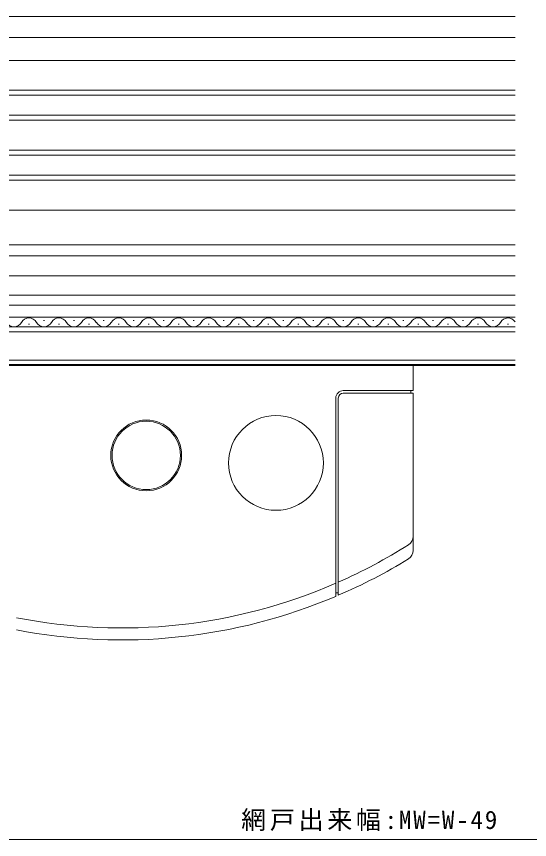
# Model space of a CAD drawing. Units: millimetres on the paper. Extents: x -420 to 373, y -297 to 267.
# Drawn here: x 35 to 137.8, y -190.8 to -25.9 of the extents above; entities that cross this region are included whole.
import ezdxf

# ---------------------------------------------------------------- set-up
doc = ezdxf.new("R2010")
doc.units = ezdxf.units.MM
for name, color, linetype, lineweight in [('0-4_YKK_12', 2, 'Continuous', 9), ('0-6_YKK_13', 4, 'Continuous', 9), ('0-7_YKK_D', 6, 'Continuous', 9)]:
    doc.layers.add(name, color=color, linetype=linetype, lineweight=lineweight)
doc.styles.add('ＭＳ ゴシック', font='')
doc.styles.get('ＭＳ ゴシック').set_extended_font_data('MS Gothic')

msp = doc.modelspace()

# ---------------------------------------------------------------- linework, layer by layer
at = {"layer": '0-4_YKK_12'}
for p, q in [((-43, -25.852), (134.877, -25.852)), ((16.3, -30.052), (134.877, -30.052)), ((15.8, -34.652), (134.877, -34.652)), ((1.3, -40.651), (134.877, -40.651)), ((1.3, -41.651), (134.877, -41.652)), ((1.3, -45.651), (134.877, -45.651)), ((1.3, -46.651), (134.877, -46.652)), ((1.3, -52.651), (134.877, -52.651)), ((1.3, -53.651), (134.877, -53.652)), ((1.3, -57.651), (134.877, -57.651)), ((1.3, -58.651), (134.877, -58.652)), ((16.3, -64.652), (134.877, -64.652)), ((16.3, -71.652), (134.877, -71.652)), ((-2, -73.852), (134.877, -73.852)), ((0.224, -77.852), (134.877, -77.852)), ((14.8, -81.752), (134.877, -81.752)), ((14.8, -83.752), (134.877, -83.752)), ((14.8, -86.152), (134.877, -86.152)), ((40.36, -86.792), (40.56, -86.792)), ((46.36, -86.792), (46.56, -86.792)), ((52.36, -86.792), (52.56, -86.792)), ((58.36, -86.792), (58.56, -86.792)), ((64.36, -86.792), (64.56, -86.792)), ((70.36, -86.792), (70.56, -86.792)), ((76.36, -86.792), (76.56, -86.792)), ((82.36, -86.792), (82.56, -86.792)), ((88.36, -86.792), (88.56, -86.792)), ((94.36, -86.792), (94.56, -86.792)), ((100.36, -86.792), (100.56, -86.792)), ((106.36, -86.792), (106.56, -86.792)), ((112.36, -86.792), (112.56, -86.792)), ((118.36, -86.792), (118.56, -86.792)), ((124.36, -86.792), (124.56, -86.792)), ((130.36, -86.792), (130.56, -86.792)), ((14.8, -88.052), (134.877, -88.052)), ((14.8, -89.052), (134.877, -89.052)), ((37.36, -87.552), (37.56, -87.552)), ((43.36, -87.552), (43.56, -87.552)), ((49.36, -87.552), (49.56, -87.552)), ((55.36, -87.552), (55.56, -87.552)), ((61.36, -87.552), (61.56, -87.552)), ((67.36, -87.552), (67.56, -87.552)), ((73.36, -87.552), (73.56, -87.552)), ((79.36, -87.552), (79.56, -87.552)), ((85.36, -87.552), (85.56, -87.552)), ((91.36, -87.552), (91.56, -87.552)), ((97.36, -87.552), (97.56, -87.552)), ((103.36, -87.552), (103.56, -87.552)), ((109.36, -87.552), (109.56, -87.552)), ((115.36, -87.552), (115.56, -87.552)), ((121.36, -87.552), (121.56, -87.552)), ((127.36, -87.552), (127.56, -87.552)), ((133.36, -87.552), (133.56, -87.552)), ((14.8, -94.752), (134.877, -94.752)), ((14.8, -95.652), (134.877, -95.652)), ((-43, -95.852), (134.877, -95.852))]:
    msp.add_line(p, q, dxfattribs=at)
for centre, start, end in [((34.46, -86.333), 209.20253, 330.79745), ((37.46, -88.01), 29.20253, 150.79745), ((40.46, -86.333), 209.20253, 330.79745), ((43.46, -88.01), 29.20253, 150.79745), ((46.46, -86.333), 209.20253, 330.79745), ((49.46, -88.01), 29.20253, 150.79745), ((52.46, -86.333), 209.20253, 330.79745), ((55.46, -88.01), 29.20253, 150.79745), ((58.46, -86.333), 209.20253, 330.79745), ((61.46, -88.01), 29.20253, 150.79745), ((64.46, -86.333), 209.20253, 330.79745), ((67.46, -88.01), 29.20253, 150.79745), ((70.46, -86.333), 209.20253, 330.79745), ((73.46, -88.01), 29.20253, 150.79745), ((76.46, -86.333), 209.20253, 330.79745), ((79.46, -88.01), 29.20253, 150.79745), ((82.46, -86.333), 209.20253, 330.79745), ((85.46, -88.01), 29.20253, 150.79745), ((88.46, -86.333), 209.20253, 330.79745), ((91.46, -88.01), 29.20253, 150.79745), ((94.46, -86.333), 209.20253, 330.79745), ((97.46, -88.01), 29.20253, 150.79745), ((100.46, -86.333), 209.20253, 330.79745), ((103.46, -88.01), 29.20253, 150.79745), ((106.46, -86.333), 209.20253, 330.79745), ((109.46, -88.01), 29.20253, 150.79745), ((112.46, -86.333), 209.20253, 330.79745), ((115.46, -88.01), 29.20253, 150.79745), ((118.46, -86.333), 209.20253, 330.79745), ((121.46, -88.01), 29.20253, 150.79745), ((124.46, -86.333), 209.20253, 330.79745), ((127.46, -88.01), 29.20253, 150.79745), ((130.46, -86.333), 209.20253, 330.79745), ((133.46, -88.01), 34.4317, 150.79745)]:
    msp.add_arc(centre, 1.718, start, end, dxfattribs=at)
at = {"layer": '0-6_YKK_13'}
for p, q in [((114.455, -95.852), (114.455, -100.849)), ((100.455, -100.849), (114.455, -100.849)), ((100.455, -101.349), (114.455, -101.349)), ((113.955, -100.849), (113.955, -101.349)), ((114.455, -101.349), (114.455, -132.891)), ((98.955, -142.096), (98.955, -102.349)), ((99.455, -102.349), (99.455, -141.882)), ((99.455, -141.382), (98.955, -141.382))]:
    msp.add_line(p, q, dxfattribs=at)
for centre, radius in [((60.955, -113.849), 7.1), ((60.955, -113.849), 6.85), ((86.955, -115.349), 9.5)]:
    msp.add_circle(centre, radius, dxfattribs=at)
for centre, radius, start, end in [((100.455, -102.349), 1.5, 90, 180), ((100.455, -102.349), 1, 90, 180), ((112.455, -130.058), 2, 302.34776, 0), ((55.955, -40.849), 107.596, 293.84657, 302.34776), ((112.455, -132.891), 2, 301.54369, 0), ((55.955, -40.849), 110, 293.29431, 301.54369), ((55.955, -40.849), 107.596, 258.74513, 293.55579), ((55.955, -40.849), 110, 258.99417, 293.01108)]:
    msp.add_arc(centre, radius, start, end, dxfattribs=at)
at = {"layer": '0-7_YKK_D'}
msp.add_line((-10.2, -190.849), (224.8, -190.849), dxfattribs=at)

# ---------------------------------------------------------------- texts
at = {"layer": '0-7_YKK_D', "color": 3, "insert": (79.986, -189.148), "char_height": 3.666, "attachment_point": 7, "style": 'ＭＳ ゴシック'}
msp.add_mtext('\\T1.15;網戸出来幅:MW=W-49', dxfattribs=at)

doc.saveas('drawing.dxf')
